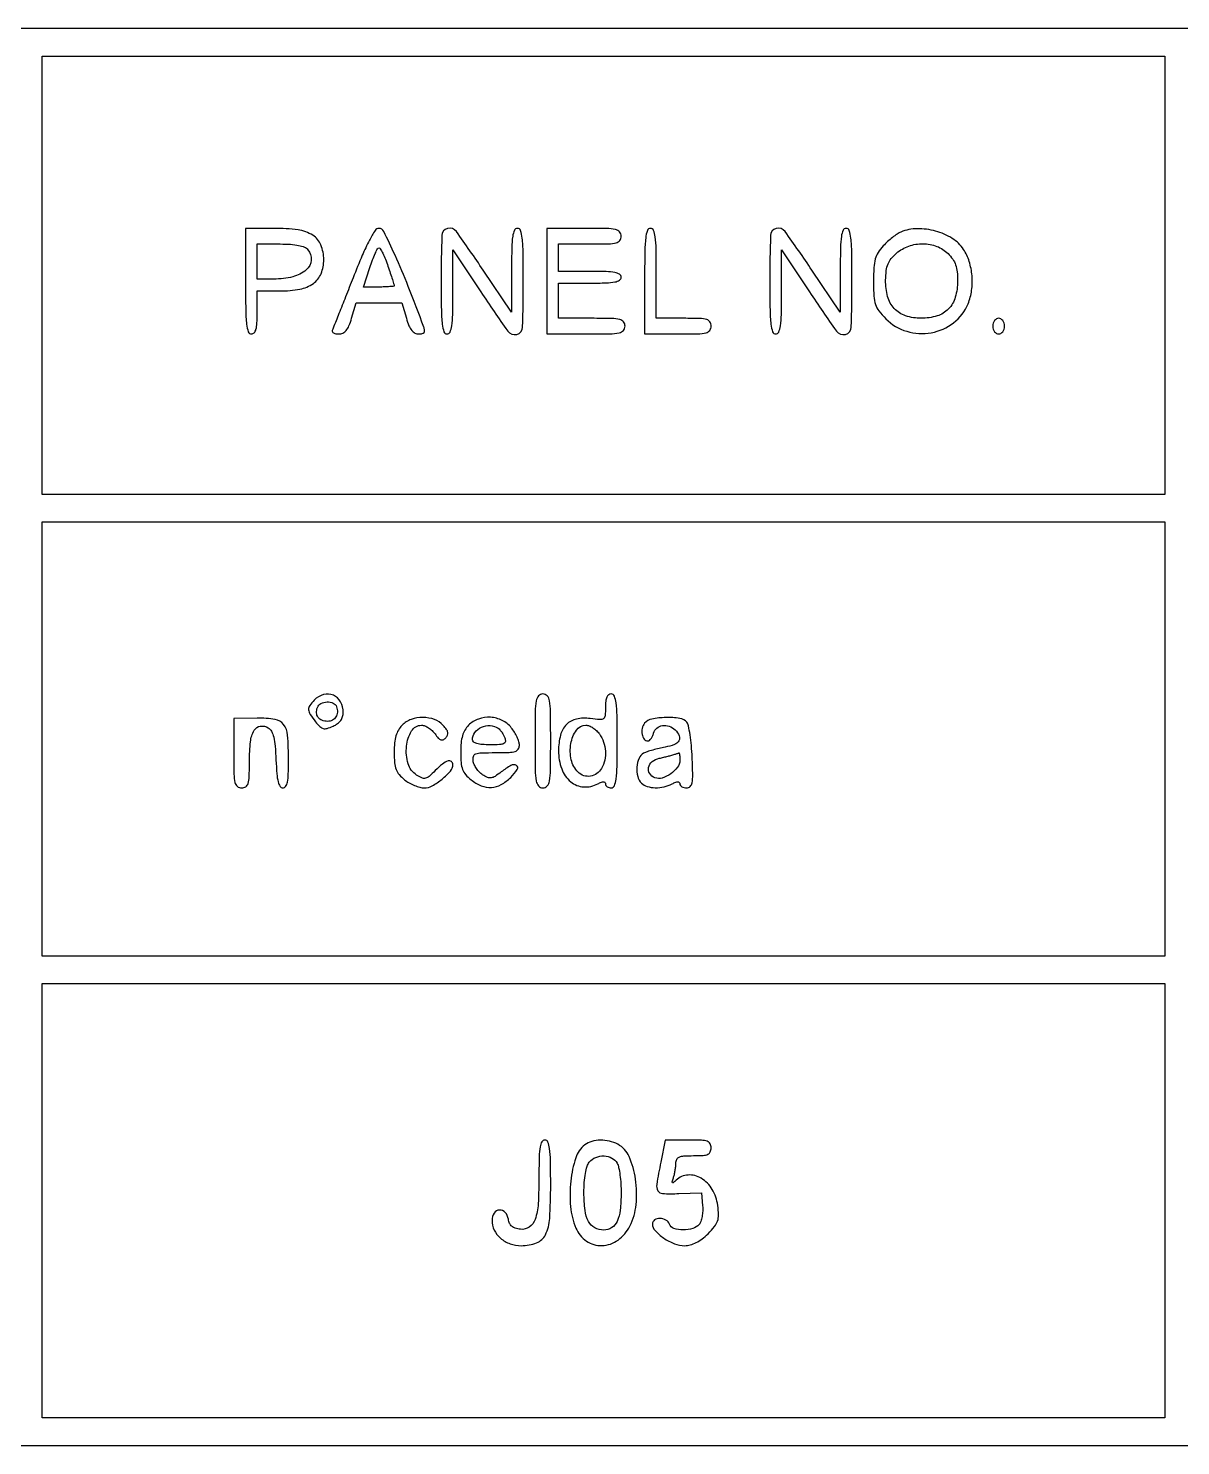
# Model space of a CAD drawing. Header units: millimetres. Extents: x 9982696 to 10277415, y 3207660 to 3335318.
# Drawn here: x 10019608.98 to 10019646.35, y 3333523.96 to 3333569.93 of the extents above; entities that cross this region are included whole.
import ezdxf

# ---------------------------------------------------------------- set-up
doc = ezdxf.new("R2010")
doc.units = ezdxf.units.MM
doc.header["$LTSCALE"] = 2

msp = doc.modelspace()

# ---------------------------------------------------------------- linework, layer by layer
for points in [[(10019533.689, 3333569.761, 0.198873), (10019533.525, 3333569.364, 0.000038), (10019533.523, 3333546.944, 0.000038), (10019533.525, 3333524.525, 0.198873), (10019533.689, 3333524.128, 0.198911), (10019534.091, 3333523.961, 0.000001), (10019671.731, 3333523.961, 0.000001), (10019809.371, 3333523.961, 0.198911), (10019809.773, 3333524.128, 0.198873), (10019809.937, 3333524.525, 0.000038), (10019809.939, 3333546.944, 0.000038), (10019809.937, 3333569.364, 0.198873), (10019809.773, 3333569.761, 0.198911), (10019809.371, 3333569.927, 0.000001), (10019671.731, 3333569.928, 0.000001), (10019534.091, 3333569.927, 0.198911)], [(10019616.022, 3333561.728, 0.003511), (10019616.029, 3333560.792, 0.024158), (10019616.057, 3333560.332, 0.054088), (10019616.112, 3333560.087, 0.32143), (10019616.212, 3333560.015, 0.211442), (10019616.303, 3333560.055, 0.118311), (10019616.362, 3333560.163, 0.054498), (10019616.394, 3333560.364, 0.01212), (10019616.403, 3333560.713), (10019616.403, 3333561.411), (10019617.147, 3333561.411, 0.045338), (10019617.788, 3333561.469, 0.110897), (10019618.222, 3333561.654, 0.141961), (10019618.472, 3333561.971, 0.096223), (10019618.56, 3333562.426, 0.097259), (10019618.467, 3333562.901, 0.155876), (10019618.204, 3333563.216, 0.108061), (10019617.725, 3333563.39, 0.033482), (10019616.957, 3333563.441), (10019616.022, 3333563.441)], [(10019619.512, 3333561.838, 0.000065), (10019619.265, 3333561.216, 0.000097), (10019619.051, 3333560.674, 0.000037), (10019618.867, 3333560.207, 0.002331), (10019618.835, 3333560.125, 0.24826), (10019618.84, 3333560.083, 0.12432), (10019618.881, 3333560.047, 0.076396), (10019618.956, 3333560.023, 0.041158), (10019619.052, 3333560.015, 0.111875), (10019619.182, 3333560.045, 0.111482), (10019619.287, 3333560.127, 0.073288), (10019619.377, 3333560.279, 0.024337), (10019619.463, 3333560.523), (10019619.615, 3333561.03), (10019620.352, 3333561.03), (10019621.088, 3333561.03), (10019621.24, 3333560.523, 0.024905), (10019621.324, 3333560.284, 0.069093), (10019621.414, 3333560.131, 0.104439), (10019621.516, 3333560.046, 0.122589), (10019621.639, 3333560.015, 0.050673), (10019621.753, 3333560.027, 0.183807), (10019621.813, 3333560.065, 0.193765), (10019621.831, 3333560.132, 0.056936), (10019621.805, 3333560.237, 0.006093), (10019621.302, 3333561.558, 0.012756), (10019620.871, 3333562.57, 0.007812), (10019620.505, 3333563.342, 0.285898), (10019620.346, 3333563.441, 0.256656), (10019620.226, 3333563.375, 0.02109), (10019620.041, 3333563.054, 0.019273), (10019619.811, 3333562.566, 0.006463)], [(10019622.367, 3333561.728, 0.003511), (10019622.374, 3333560.792, 0.024158), (10019622.402, 3333560.332, 0.054088), (10019622.457, 3333560.087, 0.32143), (10019622.557, 3333560.015, 0.295591), (10019622.655, 3333560.078, 0.070627), (10019622.712, 3333560.274, 0.029967), (10019622.741, 3333560.645, 0.004699), (10019622.748, 3333561.379), (10019622.749, 3333562.743), (10019623.655, 3333561.379, 0.007363), (10019624.525, 3333560.11, 0.310252), (10019624.819, 3333560.002, 0.334325), (10019625.008, 3333560.237, 0.008), (10019625.032, 3333561.728, 0.003511), (10019625.025, 3333562.665, 0.024158), (10019624.997, 3333563.124, 0.054088), (10019624.942, 3333563.369, 0.32143), (10019624.842, 3333563.441, 0.295229), (10019624.744, 3333563.378, 0.070972), (10019624.687, 3333563.183, 0.030067), (10019624.658, 3333562.813, 0.004714), (10019624.651, 3333562.082), (10019624.651, 3333560.722), (10019623.734, 3333562.082, 0.007121), (10019622.862, 3333563.336, 0.309856), (10019622.574, 3333563.44, 0.333307), (10019622.39, 3333563.209, 0.007727)], [(10019625.793, 3333561.728), (10019625.793, 3333560.015), (10019627.062, 3333560.015, 0.003852), (10019627.841, 3333560.021, 0.045528), (10019628.141, 3333560.053, 0.160003), (10019628.278, 3333560.13, 0.186821), (10019628.331, 3333560.269, 0.165398), (10019628.285, 3333560.406, 0.1727), (10019628.165, 3333560.483, 0.052938), (10019627.904, 3333560.516, 0.004884), (10019627.253, 3333560.523), (10019626.174, 3333560.523), (10019626.174, 3333561.094), (10019626.174, 3333561.665), (10019627.189, 3333561.665, 0.006994), (10019627.721, 3333561.672, 0.039364), (10019628.003, 3333561.702, 0.093584), (10019628.152, 3333561.76, 0.258593), (10019628.204, 3333561.855, 0.258593), (10019628.152, 3333561.95, 0.093584), (10019628.003, 3333562.008, 0.039364), (10019627.721, 3333562.038, 0.006994), (10019627.189, 3333562.045), (10019626.174, 3333562.045), (10019626.174, 3333562.49), (10019626.174, 3333562.934), (10019627.189, 3333562.934, 0.005351), (10019627.798, 3333562.94, 0.055952), (10019628.046, 3333562.973, 0.176663), (10019628.16, 3333563.051, 0.157888), (10019628.204, 3333563.187, 0.179874), (10019628.153, 3333563.325, 0.16431), (10019628.022, 3333563.403, 0.047763), (10019627.735, 3333563.435, 0.004147), (10019626.999, 3333563.441), (10019625.793, 3333563.441)], [(10019628.966, 3333561.728), (10019628.966, 3333560.015), (10019630.044, 3333560.015, 0.004884), (10019630.696, 3333560.021, 0.052938), (10019630.957, 3333560.054, 0.1727), (10019631.076, 3333560.132, 0.165398), (10019631.123, 3333560.269, 0.142406), (10019631.084, 3333560.405, 0.183695), (10019630.98, 3333560.482, 0.063075), (10019630.76, 3333560.516, 0.006583), (10019630.235, 3333560.523), (10019629.346, 3333560.523), (10019629.346, 3333561.982, 0.004301), (10019629.34, 3333562.771, 0.028132), (10019629.311, 3333563.166, 0.065619), (10019629.255, 3333563.375, 0.303591), (10019629.156, 3333563.441, 0.32143), (10019629.055, 3333563.369, 0.054088), (10019629.001, 3333563.124, 0.024158), (10019628.972, 3333562.665, 0.003511)], [(10019633.027, 3333561.728, 0.003511), (10019633.033, 3333560.792, 0.024158), (10019633.062, 3333560.332, 0.054088), (10019633.116, 3333560.087, 0.32143), (10019633.217, 3333560.015, 0.295591), (10019633.315, 3333560.078, 0.070627), (10019633.371, 3333560.274, 0.029967), (10019633.401, 3333560.645, 0.004699), (10019633.408, 3333561.379), (10019633.409, 3333562.743), (10019634.315, 3333561.379, 0.007363), (10019635.185, 3333560.11, 0.310252), (10019635.478, 3333560.002, 0.334325), (10019635.668, 3333560.237, 0.008), (10019635.691, 3333561.728, 0.003511), (10019635.685, 3333562.665, 0.024158), (10019635.656, 3333563.124, 0.054088), (10019635.602, 3333563.369, 0.32143), (10019635.501, 3333563.441, 0.295229), (10019635.403, 3333563.378, 0.070972), (10019635.347, 3333563.183, 0.030067), (10019635.318, 3333562.813, 0.004714), (10019635.311, 3333562.082), (10019635.311, 3333560.722), (10019634.394, 3333562.082, 0.007121), (10019633.522, 3333563.336, 0.309856), (10019633.234, 3333563.44, 0.333307), (10019633.049, 3333563.209, 0.007727)], [(10019637.278, 3333563.32, 0.04915), (10019637.158, 3333563.256, 0.018696), (10019637.005, 3333563.146, 0.018303), (10019636.847, 3333563.012, 0.021342), (10019636.707, 3333562.874, 0.045851), (10019636.54, 3333562.658, 0.074426), (10019636.447, 3333562.447, 0.053363), (10019636.402, 3333562.171, 0.013785), (10019636.389, 3333561.72, 0.013407), (10019636.402, 3333561.239, 0.066453), (10019636.452, 3333560.973, 0.085882), (10019636.565, 3333560.763, 0.030926), (10019636.79, 3333560.508, 0.123024), (10019637.468, 3333560.101, 0.119883), (10019638.265, 3333560.055, 0.12141), (10019638.986, 3333560.38, 0.12826), (10019639.456, 3333560.997, 0.065408), (10019639.573, 3333561.428, 0.054356), (10019639.585, 3333561.903, 0.054823), (10019639.495, 3333562.366, 0.069681), (10019639.31, 3333562.759, 0.109617), (10019638.945, 3333563.114, 0.071232), (10019638.404, 3333563.35, 0.069918), (10019637.807, 3333563.428, 0.095934)], [(10019618.047, 3333562.749, -0.197025), (10019618.153, 3333562.412, -0.195514), (10019617.992, 3333562.097, -0.117555), (10019617.556, 3333561.87, -0.060457), (10019616.942, 3333561.793), (10019616.403, 3333561.792), (10019616.403, 3333562.363), (10019616.403, 3333562.934), (10019617.149, 3333562.934, -0.016354), (10019617.486, 3333562.923, -0.034212), (10019617.746, 3333562.888, -0.044785), (10019617.936, 3333562.831, -0.124855)], [(10019620.642, 3333562.213, -0.00196), (10019620.719, 3333561.983, -0.002985), (10019620.785, 3333561.782, -0.001088), (10019620.84, 3333561.609, -0.076213), (10019620.844, 3333561.579, -0.382953), (10019620.829, 3333561.562, -0.006431), (10019620.698, 3333561.55, -0.012821), (10019620.538, 3333561.541, -0.007723), (10019620.348, 3333561.538), (10019619.852, 3333561.538), (10019620.055, 3333562.172, -0.012149), (10019620.14, 3333562.415, -0.01884), (10019620.225, 3333562.62, -0.013661), (10019620.304, 3333562.78, -0.277485), (10019620.349, 3333562.807, -0.269453), (10019620.394, 3333562.781, -0.01487), (10019620.472, 3333562.632, -0.019711), (10019620.558, 3333562.441, -0.012821)], [(10019638.806, 3333562.622, -0.045944), (10019638.958, 3333562.44, -0.066727), (10019639.052, 3333562.254, -0.0579), (10019639.102, 3333562.03, -0.02598), (10019639.118, 3333561.728, -0.071565), (10019639.042, 3333561.205, -0.122589), (10019638.821, 3333560.826, -0.124644), (10019638.451, 3333560.6, -0.075413), (10019637.94, 3333560.523, -0.078935), (10019637.432, 3333560.603, -0.126641), (10019637.064, 3333560.838, -0.12268), (10019636.848, 3333561.227, -0.071451), (10019636.783, 3333561.76, -0.02538), (10019636.805, 3333562.07, -0.06559), (10019636.861, 3333562.286, -0.075721), (10019636.966, 3333562.461, -0.043245), (10019637.139, 3333562.638, -0.093602), (10019637.533, 3333562.866, -0.086898), (10019637.994, 3333562.942, -0.08907), (10019638.444, 3333562.857, -0.105484)], [(10019640.26, 3333560.269, 0.072314), (10019640.274, 3333560.171, 0.08892), (10019640.315, 3333560.089, 0.10214), (10019640.377, 3333560.034, 0.130775), (10019640.45, 3333560.015, 0.130775), (10019640.523, 3333560.034, 0.10214), (10019640.585, 3333560.089, 0.08892), (10019640.626, 3333560.171, 0.072314), (10019640.641, 3333560.269, 0.072314), (10019640.626, 3333560.366, 0.08892), (10019640.585, 3333560.449, 0.10214), (10019640.523, 3333560.503, 0.130775), (10019640.45, 3333560.523, 0.130775), (10019640.377, 3333560.503, 0.10214), (10019640.315, 3333560.449, 0.08892), (10019640.274, 3333560.366, 0.072314)], [(10019618.252, 3333548.141, 0.044981), (10019618.105, 3333547.965, 0.166969), (10019618.067, 3333547.828, 0.132479), (10019618.117, 3333547.677, 0.024413), (10019618.291, 3333547.439, 0.030042), (10019618.436, 3333547.28, 0.131632), (10019618.546, 3333547.219, 0.136265), (10019618.669, 3333547.222, 0.033085), (10019618.862, 3333547.295, 0.05087), (10019619.007, 3333547.379, 0.07508), (10019619.111, 3333547.483, 0.08266), (10019619.173, 3333547.604, 0.077735), (10019619.194, 3333547.741, 0.125559), (10019619.107, 3333548.085, 0.169115), (10019618.871, 3333548.299, 0.170785), (10019618.555, 3333548.318, 0.128155)], [(10019625.413, 3333546.817, 0.002988), (10019625.418, 3333545.87, 0.038318), (10019625.45, 3333545.517, 0.142907), (10019625.527, 3333545.357, 0.212584), (10019625.666, 3333545.295, 0.212584), (10019625.806, 3333545.357, 0.142907), (10019625.883, 3333545.517, 0.038318), (10019625.914, 3333545.87, 0.002988), (10019625.92, 3333546.817, 0.002988), (10019625.914, 3333547.765, 0.038318), (10019625.883, 3333548.118, 0.142907), (10019625.806, 3333548.278, 0.212584), (10019625.666, 3333548.34, 0.212584), (10019625.527, 3333548.278, 0.142907), (10019625.45, 3333548.118, 0.038318), (10019625.418, 3333547.765, 0.002988)], [(10019627.697, 3333547.908, -0.019842), (10019627.686, 3333547.634, -0.216474), (10019627.634, 3333547.54, -0.181576), (10019627.523, 3333547.508, -0.01339), (10019627.204, 3333547.542, 0.084978), (10019626.755, 3333547.526, 0.148125), (10019626.432, 3333547.349, 0.132729), (10019626.238, 3333547.005, 0.062325), (10019626.174, 3333546.494, 0.086907), (10019626.276, 3333545.912, 0.132637), (10019626.568, 3333545.494, 0.159032), (10019626.988, 3333545.326, 0.140187), (10019627.451, 3333545.426, -0.024465), (10019627.564, 3333545.479, -0.098707), (10019627.637, 3333545.494, -0.223915), (10019627.679, 3333545.474, -0.174147), (10019627.697, 3333545.426, 0.143424), (10019627.711, 3333545.376, 0.099557), (10019627.753, 3333545.333, 0.084069), (10019627.814, 3333545.304, 0.067246), (10019627.887, 3333545.295, 0.308488), (10019627.986, 3333545.362, 0.062466), (10019628.042, 3333545.58, 0.027022), (10019628.071, 3333545.991, 0.004073), (10019628.077, 3333546.817, 0.004073), (10019628.071, 3333547.644, 0.027022), (10019628.042, 3333548.055, 0.062466), (10019627.986, 3333548.273, 0.308488), (10019627.887, 3333548.34, 0.161953), (10019627.803, 3333548.312, 0.129109), (10019627.742, 3333548.236, 0.077122), (10019627.707, 3333548.105, 0.026778)], [(10019618.975, 3333547.928, -0.093014), (10019619.002, 3333547.748, -0.130267), (10019618.955, 3333547.593, -0.140291), (10019618.841, 3333547.489, -0.115447), (10019618.681, 3333547.452, -0.093755), (10019618.501, 3333547.486, -0.14337), (10019618.376, 3333547.582, -0.147883), (10019618.326, 3333547.728, -0.101953), (10019618.354, 3333547.902, -0.184894), (10019618.468, 3333548.029, -0.108361), (10019618.668, 3333548.082, -0.112925), (10019618.866, 3333548.045, -0.209666)], [(10019615.641, 3333546.419, 0.004593), (10019615.648, 3333545.737, 0.050964), (10019615.68, 3333545.467, 0.169746), (10019615.758, 3333545.343, 0.170672), (10019615.895, 3333545.295, 0.140474), (10019616.031, 3333545.333, 0.184439), (10019616.108, 3333545.435, 0.064066), (10019616.142, 3333545.653, 0.006771), (10019616.149, 3333546.167, -0.027423), (10019616.183, 3333546.79, -0.102724), (10019616.304, 3333547.161, -0.231243), (10019616.502, 3333547.296, -0.177741), (10019616.762, 3333547.241, -0.134651), (10019616.865, 3333547.129, -0.059981), (10019616.936, 3333546.939, -0.037252), (10019616.983, 3333546.648, -0.011202), (10019617.011, 3333546.201, 0.009151), (10019617.038, 3333545.75, 0.040645), (10019617.08, 3333545.488, 0.08391), (10019617.142, 3333545.344, 0.25421), (10019617.233, 3333545.295, 0.252923), (10019617.323, 3333545.343, 0.094439), (10019617.38, 3333545.48, 0.04226), (10019617.41, 3333545.735, 0.008577), (10019617.418, 3333546.191, 0.017912), (10019617.389, 3333547.004, 0.143228), (10019617.259, 3333547.351, 0.198731), (10019616.984, 3333547.515, 0.039919), (10019616.402, 3333547.554), (10019615.641, 3333547.543)], [(10019621.098, 3333547.325, 0.065724), (10019620.98, 3333547.171, 0.060528), (10019620.902, 3333546.987, 0.047963), (10019620.858, 3333546.754, 0.022344), (10019620.844, 3333546.446, 0.02011), (10019620.858, 3333546.103, 0.070008), (10019620.906, 3333545.888, 0.089449), (10019621.005, 3333545.723, 0.046892), (10019621.179, 3333545.558, 0.03844), (10019621.329, 3333545.457, 0.030776), (10019621.505, 3333545.372, 0.031716), (10019621.678, 3333545.313, 0.065831), (10019621.819, 3333545.295, 0.127431), (10019622.077, 3333545.361, 0.04401), (10019622.398, 3333545.579, 0.042985), (10019622.67, 3333545.841, 0.180948), (10019622.748, 3333546.05, 0.236955), (10019622.698, 3333546.149, 0.247639), (10019622.591, 3333546.166, 0.088102), (10019622.412, 3333546.066, 0.025759), (10019622.177, 3333545.854, -0.01794), (10019621.976, 3333545.667, -0.120841), (10019621.855, 3333545.605, -0.16442), (10019621.738, 3333545.616, -0.041116), (10019621.568, 3333545.71, -0.17779), (10019621.296, 3333546.078, -0.096089), (10019621.244, 3333546.647, -0.109516), (10019621.407, 3333547.141, -0.264595), (10019621.73, 3333547.325, -0.093919), (10019621.837, 3333547.305, -0.048605), (10019621.958, 3333547.243, -0.045958), (10019622.075, 3333547.152, -0.051856), (10019622.168, 3333547.045, 0.028025), (10019622.273, 3333546.911, 0.122952), (10019622.355, 3333546.855, 0.196723), (10019622.432, 3333546.857, 0.091956), (10019622.515, 3333546.915, 0.090475), (10019622.575, 3333547.001, 0.15703), (10019622.585, 3333547.088, 0.105818), (10019622.541, 3333547.187, 0.028835), (10019622.433, 3333547.322, 0.122549), (10019622.153, 3333547.51, 0.08652), (10019621.777, 3333547.577, 0.085147), (10019621.396, 3333547.512, 0.112439)], [(10019623.255, 3333547.325, 0.065724), (10019623.137, 3333547.171, 0.060528), (10019623.059, 3333546.987, 0.047963), (10019623.015, 3333546.754, 0.022344), (10019623.001, 3333546.446, 0.02011), (10019623.015, 3333546.103, 0.070008), (10019623.063, 3333545.888, 0.089449), (10019623.162, 3333545.723, 0.046892), (10019623.336, 3333545.558, 0.070259), (10019623.67, 3333545.363, 0.111823), (10019623.996, 3333545.31, 0.111813), (10019624.312, 3333545.401, 0.070239), (10019624.622, 3333545.634, 0.04721), (10019624.838, 3333545.895, 0.436502), (10019624.808, 3333546.023, 0.266157), (10019624.632, 3333546.023, 0.036821), (10019624.315, 3333545.81, -0.021689), (10019624.117, 3333545.667, -0.108057), (10019623.989, 3333545.619, -0.139112), (10019623.87, 3333545.634, -0.045032), (10019623.711, 3333545.719, -0.055261), (10019623.607, 3333545.806, -0.041314), (10019623.512, 3333545.923, -0.042184), (10019623.44, 3333546.049, -0.071106), (10019623.405, 3333546.166, -0.104606), (10019623.414, 3333546.315, -0.241233), (10019623.488, 3333546.395, -0.082087), (10019623.666, 3333546.43, -0.006994), (10019624.135, 3333546.437, 0.008733), (10019624.568, 3333546.444, 0.065896), (10019624.77, 3333546.478, 0.172102), (10019624.868, 3333546.551, 0.148817), (10019624.905, 3333546.673, 0.078685), (10019624.887, 3333546.787, 0.029388), (10019624.828, 3333546.939, 0.028242), (10019624.743, 3333547.099, 0.030501), (10019624.642, 3333547.244, 0.112063), (10019624.348, 3333547.483, 0.100298), (10019623.967, 3333547.584, 0.100173), (10019623.576, 3333547.528, 0.111476)], [(10019628.967, 3333547.39, 0.120295), (10019628.887, 3333547.225, 0.099875), (10019628.884, 3333547.03, 0.12137), (10019628.954, 3333546.876, 0.229755), (10019629.074, 3333546.817, 0.177388), (10019629.123, 3333546.835, 0.061393), (10019629.175, 3333546.892, 0.05167), (10019629.222, 3333546.974, 0.040275), (10019629.256, 3333547.071, -0.156788), (10019629.36, 3333547.234, -0.138056), (10019629.545, 3333547.316, -0.122623), (10019629.763, 3333547.294, -0.11083), (10019629.956, 3333547.173, -0.090674), (10019630.086, 3333546.983, -0.242145), (10019630.078, 3333546.824, -0.171579), (10019629.931, 3333546.699, -0.046511), (10019629.632, 3333546.616, 0.013292), (10019629.434, 3333546.575, 0.012017), (10019629.231, 3333546.522, 0.012136), (10019629.051, 3333546.465, 0.03708), (10019628.934, 3333546.416, 0.17695), (10019628.784, 3333546.253, 0.0806), (10019628.717, 3333545.968, 0.077688), (10019628.742, 3333545.664, 0.137659), (10019628.864, 3333545.447, 0.127405), (10019629.046, 3333545.34, 0.064479), (10019629.31, 3333545.3, 0.059891), (10019629.601, 3333545.329, 0.068374), (10019629.862, 3333545.426, -0.024465), (10019629.975, 3333545.479, -0.098707), (10019630.049, 3333545.494, -0.223915), (10019630.091, 3333545.474, -0.174147), (10019630.108, 3333545.426, 0.165298), (10019630.125, 3333545.376, 0.095381), (10019630.173, 3333545.333, 0.076451), (10019630.245, 3333545.304, 0.057216), (10019630.33, 3333545.294, 0.197021), (10019630.444, 3333545.341, 0.154623), (10019630.507, 3333545.46, 0.050239), (10019630.527, 3333545.711, 0.005749), (10019630.509, 3333546.278, 0.011678), (10019630.483, 3333546.666, 0.015294), (10019630.44, 3333547.019, 0.01282), (10019630.389, 3333547.308, 0.122952), (10019630.335, 3333547.42, 0.185694), (10019630.107, 3333547.548, 0.041642), (10019629.654, 3333547.576, 0.0419), (10019629.2, 3333547.528, 0.173862)], [(10019624.216, 3333547.228, -0.062485), (10019624.274, 3333547.176, -0.02892), (10019624.336, 3333547.097, -0.028095), (10019624.393, 3333547.004, -0.034842), (10019624.434, 3333546.913, -0.113427), (10019624.449, 3333546.798, -0.266876), (10019624.401, 3333546.73, -0.096645), (10019624.265, 3333546.697, -0.010977), (10019623.949, 3333546.69, -0.018723), (10019623.697, 3333546.7, -0.052103), (10019623.523, 3333546.731, -0.08899), (10019623.419, 3333546.783, -0.237487), (10019623.382, 3333546.855, -0.163521), (10019623.462, 3333547.093, -0.126297), (10019623.677, 3333547.264, -0.119283), (10019623.958, 3333547.316, -0.137213)], [(10019627.499, 3333547.043, -0.136294), (10019627.696, 3333546.486, -0.146004), (10019627.57, 3333545.923, -0.228968), (10019627.212, 3333545.673, -0.240772), (10019626.806, 3333545.805, -0.143968), (10019626.588, 3333546.204, -0.095036), (10019626.575, 3333546.73, -0.110804), (10019626.752, 3333547.164, -0.245732), (10019627.06, 3333547.325, -0.094354), (10019627.167, 3333547.305, -0.048548), (10019627.289, 3333547.242, -0.045868), (10019627.406, 3333547.151, -0.051571)], [(10019630.108, 3333546.186, -0.163242), (10019630.032, 3333545.961, -0.078698), (10019629.811, 3333545.748, -0.078937), (10019629.535, 3333545.614, -0.166696), (10019629.301, 3333545.623, -0.157212), (10019629.13, 3333545.76, -0.202607), (10019629.095, 3333545.956, -0.169947), (10019629.212, 3333546.145, -0.115866), (10019629.442, 3333546.255, 0.003509), (10019629.585, 3333546.288, 0.00363), (10019629.725, 3333546.322, 0.003504), (10019629.847, 3333546.353, 0.015583), (10019629.918, 3333546.374, -0.000365), (10019629.968, 3333546.391, -0.000436), (10019630.016, 3333546.407, -0.000376), (10019630.057, 3333546.42, -0.002847), (10019630.076, 3333546.427, -0.44555), (10019630.089, 3333546.419, -0.017282), (10019630.099, 3333546.36, -0.020851), (10019630.106, 3333546.281, -0.011894)], [(10019625.539, 3333532.74, -0.01349), (10019625.514, 3333531.807, -0.069052), (10019625.416, 3333531.299, -0.161195), (10019625.227, 3333531.05, -0.181027), (10019624.937, 3333530.978, -0.047305), (10019624.773, 3333531.013, -0.098514), (10019624.659, 3333531.075, -0.111505), (10019624.586, 3333531.17, -0.072401), (10019624.547, 3333531.304, 0.144661), (10019624.446, 3333531.524, 0.23277), (10019624.26, 3333531.603, 0.236256), (10019624.086, 3333531.503, 0.146806), (10019624.017, 3333531.272, 0.113138), (10019624.089, 3333530.955, 0.101867), (10019624.294, 3333530.688, 0.094863), (10019624.602, 3333530.509, 0.084141), (10019624.968, 3333530.447, 0.091974), (10019625.464, 3333530.539, 0.190575), (10019625.749, 3333530.801, 0.097743), (10019625.887, 3333531.33, 0.015233), (10019625.92, 3333532.414, 0.004301), (10019625.913, 3333533.204, 0.028132), (10019625.884, 3333533.599, 0.065619), (10019625.829, 3333533.808, 0.303591), (10019625.73, 3333533.874, 0.272722), (10019625.634, 3333533.817, 0.085074), (10019625.577, 3333533.653, 0.035592), (10019625.547, 3333533.34, 0.006005)], [(10019627.029, 3333533.715, 0.1539), (10019626.731, 3333533.294, 0.05069), (10019626.572, 3333532.544, 0.049571), (10019626.564, 3333531.714, 0.076546), (10019626.737, 3333531.019, 0.144164), (10019627.08, 3333530.595, 0.161125), (10019627.583, 3333530.449, 0.148964), (10019628.105, 3333530.629, 0.12009), (10019628.49, 3333531.083, 0.091591), (10019628.691, 3333531.777, 0.061646), (10019628.671, 3333532.605, 0.065027), (10019628.462, 3333533.338, 0.169742), (10019628.097, 3333533.736, 0.067083), (10019627.827, 3333533.837, 0.060978), (10019627.531, 3333533.867, 0.063966), (10019627.251, 3333533.826, 0.093726)], [(10019629.491, 3333533.154, 0.007647), (10019629.358, 3333532.434, 0.173985), (10019629.394, 3333532.23, 0.258634), (10019629.548, 3333532.137, 0.017725), (10019630.076, 3333532.136), (10019630.806, 3333532.16), (10019630.846, 3333531.74, -0.035521), (10019630.851, 3333531.565, -0.033843), (10019630.83, 3333531.389, -0.03571), (10019630.791, 3333531.236, -0.092336), (10019630.735, 3333531.137, -0.15056), (10019630.53, 3333531.002, -0.07236), (10019630.214, 3333530.959, -0.076392), (10019629.918, 3333531.007, -0.226456), (10019629.773, 3333531.145, 0.176614), (10019629.657, 3333531.279, 0.122736), (10019629.461, 3333531.331, 0.148224), (10019629.289, 3333531.282, 0.255029), (10019629.22, 3333531.154, 0.189623), (10019629.306, 3333530.935, 0.056304), (10019629.585, 3333530.695, 0.054864), (10019629.937, 3333530.509, 0.094528), (10019630.262, 3333530.447, 0.065567), (10019630.448, 3333530.472, 0.052253), (10019630.638, 3333530.545, 0.046239), (10019630.83, 3333530.666, 0.032476), (10019631.022, 3333530.834, 0.02533), (10019631.233, 3333531.068, 0.088561), (10019631.332, 3333531.245, 0.089794), (10019631.362, 3333531.444, 0.026479), (10019631.337, 3333531.753, 0.099891), (10019631.159, 3333532.27, 0.123938), (10019630.802, 3333532.632, 0.152435), (10019630.374, 3333532.738, 0.173948), (10019629.988, 3333532.573, -0.011408), (10019629.894, 3333532.49, -0.363839), (10019629.866, 3333532.49, -0.303492), (10019629.857, 3333532.52, -0.009588), (10019629.899, 3333532.647, 0.026285), (10019629.93, 3333532.753, 0.015902), (10019629.957, 3333532.882, 0.015913), (10019629.975, 3333533.013, 0.026819), (10019629.981, 3333533.123, -0.113128), (10019630.009, 3333533.247, -0.18126), (10019630.087, 3333533.321, -0.086675), (10019630.243, 3333533.357, -0.014278), (10019630.552, 3333533.366, 0.013964), (10019630.867, 3333533.375, 0.090841), (10019631.02, 3333533.412, 0.188085), (10019631.096, 3333533.488, 0.102588), (10019631.123, 3333533.62, 0.124264), (10019631.089, 3333533.754, 0.189076), (10019630.998, 3333533.831, 0.073542), (10019630.808, 3333533.866, 0.00879), (10019630.379, 3333533.874), (10019629.635, 3333533.874)], [(10019628.073, 3333533.121, -0.071628), (10019628.124, 3333532.981, -0.01735), (10019628.166, 3333532.737, -0.017446), (10019628.195, 3333532.452, -0.016553), (10019628.204, 3333532.16, -0.026425), (10019628.175, 3333531.599, -0.082479), (10019628.074, 3333531.236, -0.138948), (10019627.898, 3333531.031, -0.146969), (10019627.644, 3333530.955, -0.123242), (10019627.349, 3333531.029, -0.148236), (10019627.147, 3333531.231, -0.093541), (10019627.033, 3333531.593, -0.02965), (10019626.999, 3333532.16, -0.017277), (10019627.01, 3333532.498, -0.026022), (10019627.046, 3333532.79, -0.029405), (10019627.101, 3333533.021, -0.100834), (10019627.173, 3333533.156, -0.122666), (10019627.383, 3333533.31, -0.107761), (10019627.651, 3333533.358, -0.113429), (10019627.904, 3333533.289, -0.148088)]]:
    msp.add_lwpolyline(points, format="xyb", close=True)
for points in [[(10019645.843, 3333561.918), (10019645.843, 3333554.812), (10019627.633, 3333554.812), (10019609.423, 3333554.812), (10019609.423, 3333561.918), (10019609.423, 3333569.025), (10019627.633, 3333569.025), (10019645.843, 3333569.025)], [(10019645.843, 3333546.881), (10019645.843, 3333539.838), (10019627.633, 3333539.838), (10019609.423, 3333539.838), (10019609.423, 3333546.881), (10019609.423, 3333553.924), (10019627.633, 3333553.924), (10019645.843, 3333553.924)], [(10019645.843, 3333531.907), (10019645.843, 3333524.864), (10019627.633, 3333524.864), (10019609.423, 3333524.864), (10019609.423, 3333531.907), (10019609.423, 3333538.95), (10019627.633, 3333538.95), (10019645.843, 3333538.95)]]:
    msp.add_lwpolyline(points, close=True)

doc.saveas('drawing.dxf')
